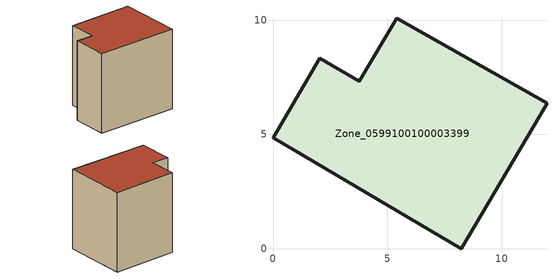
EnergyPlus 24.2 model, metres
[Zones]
Zone_0599100100003399
 floor ground (C_G): 8.23,0 0,4.85 2.05,8.33 3.77,7.31 5.41,10.07 11.99,6.36 z1.66
 wall outside (C_F): 0,4.85 8.23,0 11.99,6.36 5.41,10.07 3.77,7.31 2.05,8.33 0,4.85 z1.66:10.82
 roof outside (C_R): 2.05,8.33 0,4.85 8.23,0 11.99,6.36 5.41,10.07 3.77,7.31 z10.82
[BUILDING]
Pand.0599100100003399: North Axis=0; Terrain=City; Loads Convergence Tolerance Value=0.04; Temperature Convergence Tolerance Value=0.4; Solar Distribution=FullExterior; Maximum Number of Warmup Days=25; Minimum Number of Warmup Days=1
[Site:Location]
Rotterdam.The.Hague.AP_ZH_NLD Design_Conditions: Latitude=51.96; Longitude=4.45; Time Zone=1; Elevation=-4.5
[SITE:GROUNDTEMPERATURE:BUILDINGSURFACE]
18, 18, 18, 18, 18, 18, 18, 18, 18, 18, 18, 18
[MATERIAL] Thermal Absorptance=0.9; Solar Absorptance=0.7; Visible Absorptance=0.7
Name | Roughness | Thickness | Conductivity | Density | Specific Heat
G.TC.2006-2014 | MediumSmooth | 0.15 | 0.06 | 540 | 1210
F.TC.2006-2014 | Rough | 0.3 | 0.12 | 1920 | 840
R.TC.2006-2014 | MediumRough | 0.2 | 0.08 | 1500 | 1000
[CONSTRUCTION]
C_G: G.TC.2006-2014
C_F: F.TC.2006-2014
C_R: R.TC.2006-2014
[ZONE]
Zone_0599100100003399: Type=1; Multiplier=1; Ceiling Height=Autocalculate; Volume=Autocalculate; Floor Area=autocalculate; Part of Total Floor Area=Yes
[ZONEINFILTRATION:DESIGNFLOWRATE]
Infil_Zone_0599100100003399: Zone or ZoneList or Space or SpaceList=Zone_0599100100003399; Schedule=AlwaysOn; Design Flow Rate Calculation Method=Flow/Area; Flow Rate per Floor Area=0.0015; Constant Term Coefficient=1; Temperature Term Coefficient=0; Velocity Term Coefficient=0; Velocity Squared Term Coefficient=0
[HVACTEMPLATE:ZONE:IDEALLOADSAIRSYSTEM]
Zone_0599100100003399: Maximum Heating Supply Air Temperature=50; Minimum Cooling Supply Air Temperature=13; Maximum Heating Supply Air Humidity Ratio=0.0156; Minimum Cooling Supply Air Humidity Ratio=0.0077; Heating Limit=NoLimit; Cooling Limit=NoLimit; Dehumidification Control Type=ConstantSensibleHeatRatio; Cooling Sensible Heat Ratio=0.7; Dehumidification Setpoint=60; Humidification Control Type=None; Humidification Setpoint=30; Outdoor Air Method=None; Outdoor Air Flow Rate per Person=0.00944; Outdoor Air Flow Rate per Zone Floor Area=0; Outdoor Air Flow Rate per Zone=0; Demand Controlled Ventilation Type=None; Outdoor Air Economizer Type=NoEconomizer; Heat Recovery Type=None; Sensible Heat Recovery Effectiveness=0.7; Latent Heat Recovery Effectiveness=0.65
[ZONECONTROL:THERMOSTAT]
ThermostatControl_Zone_0599100100003399: Zone or ZoneList=Zone_0599100100003399; Control Type Schedule=DualSetpointControlType; Control 1=Thermostat_Zone_0599100100003399; Temperature Difference Between Cutout And Setpoint=0
[THERMOSTATSETPOINT:DUALSETPOINT]
Thermostat_Zone_0599100100003399: Heating Setpoint Temperature Schedule=HeatingSetpoint_Zone_0599100100003399; Cooling Setpoint Temperature Schedule=CoolingSetpoint_Zone_0599100100003399
[SCHEDULE:COMPACT]
HeatingSetpoint_Zone_0599100100003399: Through: 12/31, For: AllDays, Until: 24:00, 21
CoolingSetpoint_Zone_0599100100003399: Through: 12/31, For: AllDays, Until: 24:00, 24
DualSetpointControlType: Through: 12/31, For: AllDays, Until: 24:00, 4
AlwaysOn: Through: 12/31, For: AllDays, Until: 24:00, 1
